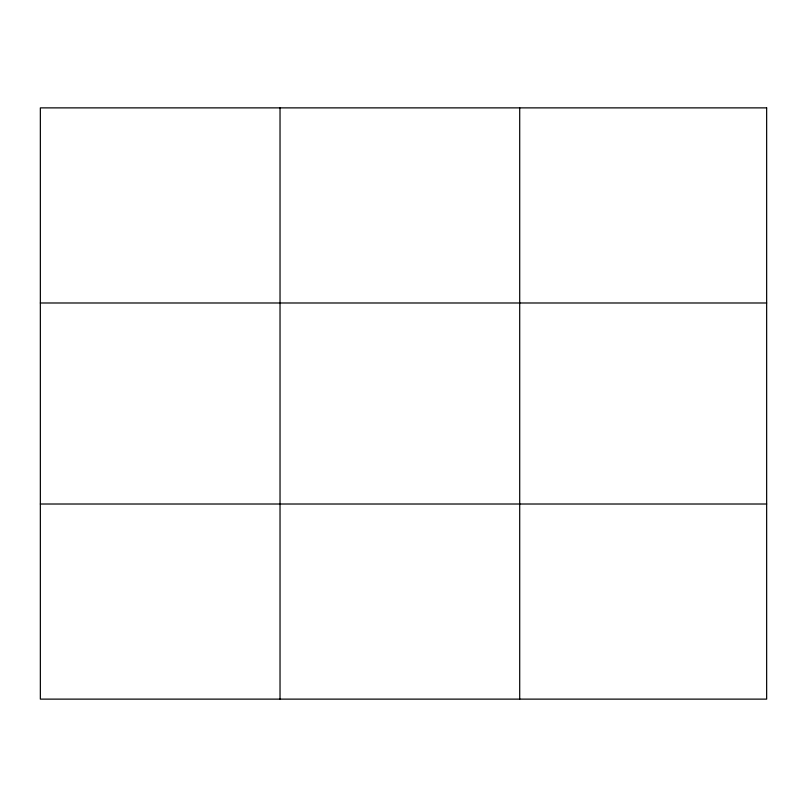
<?xml version="1.0" encoding="UTF-8"?>
<svg xmlns="http://www.w3.org/2000/svg" width="807" height="807" viewBox="0 0 807 807"><rect width="100%" height="100%" fill="white"/><g stroke="black" fill="none" stroke-linecap="round" stroke-linejoin="round"><path stroke-width="1.21" d="M280.029 107.876L280.029 699.124M519.708 107.876L519.708 699.124M40.35 302.988L766.65 302.988M40.35 504.012L766.65 504.012M766.65 107.876L766.65 699.124L40.35 699.124L40.35 107.876L766.65 107.876"/></g></svg>
